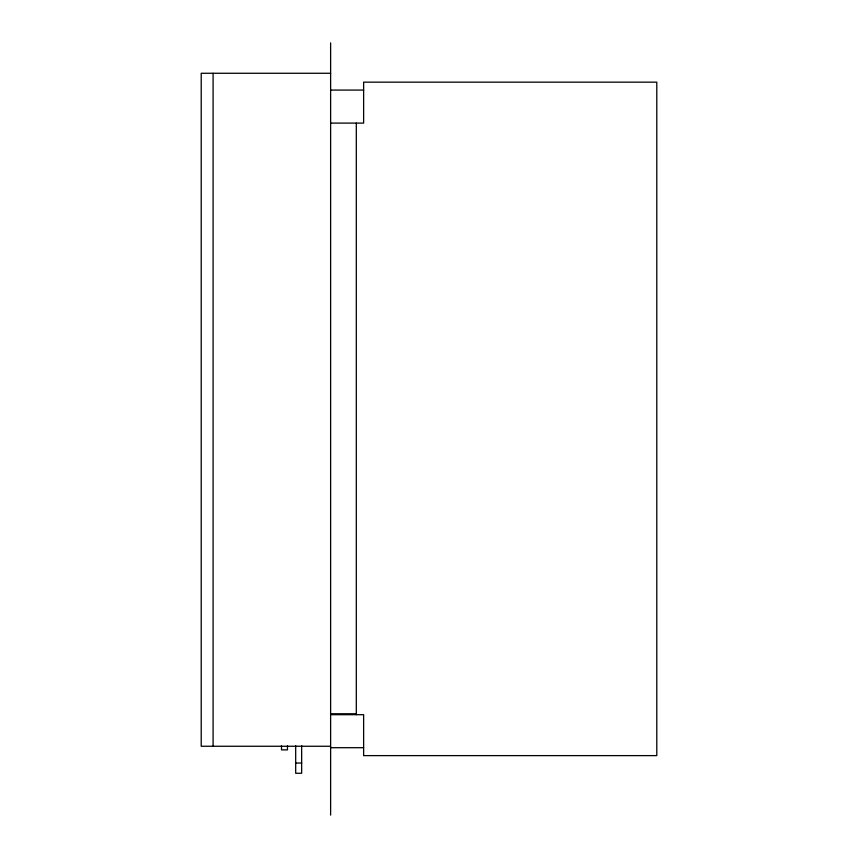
<?xml version="1.0" encoding="UTF-8"?>
<svg xmlns="http://www.w3.org/2000/svg" width="858" height="858" viewBox="0 0 858 858"><rect width="100%" height="100%" fill="white"/><g stroke="black" fill="none" stroke-linecap="round" stroke-linejoin="round"><path stroke-width="1.29" d="M330.62 73.273L201.212 73.273L201.212 746.256L330.62 746.256M330.62 90.079L363.631 90.079M330.62 123.102L363.631 123.102L363.631 82.164L656.788 82.164L656.788 755.619L363.631 755.619L363.631 714.682L330.62 714.682M330.62 713.759L356.306 713.759M330.62 747.693L363.631 747.693M295.688 763.03L301.651 763.03M356.306 123.102L356.306 714.682M330.62 42.9L330.62 815.1M301.651 745.613L301.651 773.262L295.688 773.262L295.688 745.613M287.462 745.87L287.462 749.881L281.51 749.881L281.51 745.87M213.095 73.273L213.095 746.256"/></g></svg>
